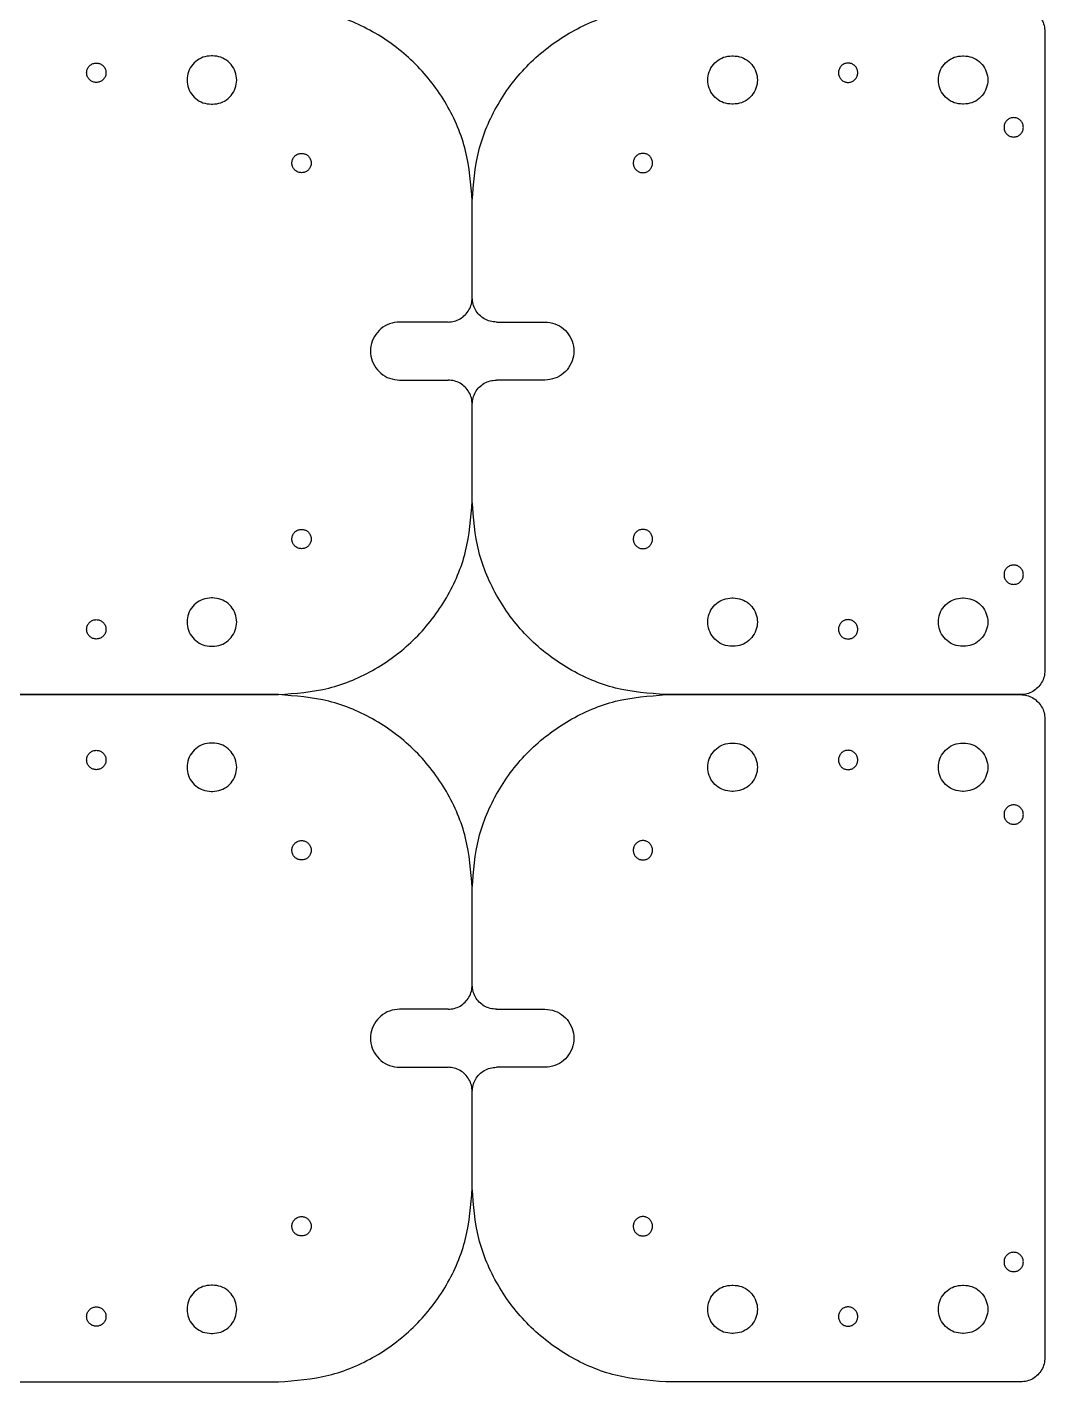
# Model space of a CAD drawing. Extents: x 0 to 867, y 0 to 569.
# Drawn here: x 656.8 to 867.1, y 0.8 to 280.7 of the extents above; entities that cross this region are included whole.
import ezdxf

# ---------------------------------------------------------------- set-up
doc = ezdxf.new("R2010")
doc.units = 0
doc.layers.add('Layer_1', color=7, linetype='CONTINUOUS')

msp = doc.modelspace()

# ---------------------------------------------------------------- linework, layer by layer
at = {"layer": 'Layer_1', "color": 7}
for p, q in [((867.06408, 279.806348), (867.06408, 147.806346)), ((695.109086, 274.806346), (694.859085, 274.806346)), ((802.419091, 274.806346), (802.669091, 274.806346)), ((850.064086, 274.806346), (850.264097, 274.806346)), ((671.114087, 269.306346), (671.114087, 269.306346)), ((826.41409, 269.306346), (826.41409, 269.306346)), ((694.859085, 264.806347), (695.109086, 264.806347)), ((802.669091, 264.806347), (802.419091, 264.806347)), ((850.264097, 264.806347), (850.064086, 264.806347)), ((860.616403, 258.028117), (860.616403, 258.028117)), ((713.507534, 250.652784), (713.507534, 250.652784)), ((784.020643, 250.652784), (784.020643, 250.652784)), ((748.764085, 224.806347), (748.764085, 244.806347)), ((748.764091, 224.806347), (748.764091, 244.806347)), ((743.764084, 219.806347), (733.764084, 219.806347)), ((753.764092, 219.806347), (763.764092, 219.806347)), ((733.764084, 207.806347), (743.764084, 207.806347)), ((763.764092, 207.806347), (753.764092, 207.806347)), ((748.764085, 182.806347), (748.764085, 202.806347)), ((748.764091, 182.806347), (748.764091, 202.806347)), ((713.507534, 172.95991), (713.507534, 172.95991)), ((784.020643, 172.95991), (784.020643, 172.95991)), ((860.616403, 165.584577), (860.616403, 165.584577)), ((695.109086, 162.806347), (694.859085, 162.806347)), ((802.419091, 162.806347), (802.669091, 162.806347)), ((850.064086, 162.806347), (850.264097, 162.806347)), ((671.114087, 154.306348), (671.114087, 154.306348)), ((826.41409, 154.306348), (826.41409, 154.306348)), ((694.859085, 152.806348), (695.109086, 152.806348)), ((802.669091, 152.806348), (802.419091, 152.806348)), ((850.264097, 152.806348), (850.064086, 152.806348)), ((708.764086, 142.806348), (635.464086, 142.806348)), ((635.464086, 142.806348), (708.764086, 142.806348)), ((788.76409, 142.806354), (862.06409, 142.806354)), ((862.06409, 142.806348), (788.76409, 142.806348)), ((867.06408, 137.806355), (867.06408, 5.806354)), ((695.109086, 132.806348), (694.859085, 132.806348)), ((802.419091, 132.806354), (802.669091, 132.806354)), ((850.064086, 132.806354), (850.264097, 132.806354)), ((671.114087, 127.306348), (671.114087, 127.306348)), ((826.41409, 127.306354), (826.41409, 127.306354)), ((694.859085, 122.806348), (695.109086, 122.806348)), ((802.669091, 122.806354), (802.419091, 122.806354)), ((850.264097, 122.806354), (850.064086, 122.806354)), ((860.616403, 116.028124), (860.616403, 116.028124)), ((713.507534, 108.652785), (713.507534, 108.652785)), ((784.020643, 108.652791), (784.020643, 108.652791)), ((748.764085, 82.806349), (748.764085, 102.806349)), ((748.764091, 82.806355), (748.764091, 102.806355)), ((743.764084, 77.806349), (733.764084, 77.806349)), ((753.764092, 77.806355), (763.764092, 77.806355)), ((733.764084, 65.806349), (743.764084, 65.806349)), ((763.764092, 65.806354), (753.764092, 65.806354)), ((748.764085, 40.806349), (748.764085, 60.806349)), ((748.764091, 40.806354), (748.764091, 60.806354)), ((713.507534, 30.959912), (713.507534, 30.959912)), ((784.020643, 30.959917), (784.020643, 30.959917)), ((860.616403, 23.584584), (860.616403, 23.584584)), ((695.109086, 20.806349), (694.859085, 20.806349)), ((802.419091, 20.806355), (802.669091, 20.806355)), ((850.064086, 20.806355), (850.264097, 20.806355)), ((671.114087, 12.306349), (671.114087, 12.306349)), ((826.41409, 12.306355), (826.41409, 12.306355)), ((694.859085, 10.806349), (695.109086, 10.806349)), ((802.669091, 10.806355), (802.419091, 10.806355)), ((850.264097, 10.806355), (850.064086, 10.806355)), ((635.464086, 0.80635), (708.764086, 0.80635)), ((862.06409, 0.806355), (788.76409, 0.806355))]:
    msp.add_line(p, q, dxfattribs=at)
for points, knots in [([(748.764085, 244.806347), (748.497436, 248.306877), (747.966343, 255.278968), (743.769335, 265.032615), (737.384001, 273.426263), (728.990353, 279.811597), (719.236707, 284.008604), (712.264616, 284.539696), (708.764086, 284.806346)], [0, 0, 0, 0, 10.470995, 20.855339, 31.326336, 41.797329, 52.181673, 62.652668, 62.652668, 62.652668, 62.652668]), ([(748.764091, 244.806347), (749.030741, 248.306877), (749.561834, 255.278968), (753.758841, 265.032615), (760.144176, 273.426263), (768.537824, 279.811597), (778.29147, 284.008604), (785.26356, 284.539696), (788.76409, 284.806346)], [0, 0, 0, 0, 10.470995, 20.855339, 31.326336, 41.797329, 52.181673, 62.652668, 62.652668, 62.652668, 62.652668]), ([(862.06409, 284.806346), (862.501656, 284.773015), (863.373168, 284.706628), (864.592375, 284.182004), (865.641584, 283.383838), (866.439749, 282.334631), (866.964366, 281.115424), (867.03075, 280.243914), (867.06408, 279.806348)], [0, 0, 0, 0, 1.308873, 2.606919, 3.915796, 5.224669, 6.522708, 7.831582, 7.831582, 7.831582, 7.831582]), ([(694.859085, 274.806346), (694.274512, 274.746608), (693.113732, 274.627985), (691.579743, 273.707638), (690.439262, 272.360163), (689.83439, 270.691328), (689.83439, 268.921365), (690.439262, 267.25253), (691.579743, 265.905055), (693.113732, 264.984708), (694.274512, 264.866086), (694.859085, 264.806347)], [0, 0, 0, 0, 1.74482, 3.464669, 5.209491, 6.954311, 8.67416, 10.41898, 12.163801, 13.88365, 15.628471, 15.628471, 15.628471, 15.628471]), ([(695.109086, 264.806347), (695.693659, 264.866086), (696.854439, 264.984708), (698.388428, 265.905055), (699.528909, 267.25253), (700.133781, 268.921365), (700.133781, 270.691328), (699.528909, 272.360163), (698.388428, 273.707638), (696.854439, 274.627985), (695.693659, 274.746608), (695.109086, 274.806346)], [0, 0, 0, 0, 1.74482, 3.464669, 5.209491, 6.954311, 8.67416, 10.41898, 12.163801, 13.88365, 15.628471, 15.628471, 15.628471, 15.628471]), ([(802.419091, 264.806347), (801.834517, 264.866086), (800.673737, 264.984708), (799.139749, 265.905055), (797.999268, 267.25253), (797.394396, 268.921365), (797.394396, 270.691328), (797.999268, 272.360163), (799.139749, 273.707638), (800.673737, 274.627985), (801.834517, 274.746608), (802.419091, 274.806346)], [0, 0, 0, 0, 1.74482, 3.464669, 5.209491, 6.954311, 8.67416, 10.41898, 12.163801, 13.88365, 15.628471, 15.628471, 15.628471, 15.628471]), ([(802.669091, 274.806346), (803.253665, 274.746608), (804.414445, 274.627985), (805.948433, 273.707638), (807.088914, 272.360163), (807.693786, 270.691328), (807.693786, 268.921365), (807.088914, 267.25253), (805.948433, 265.905055), (804.414445, 264.984708), (803.253665, 264.866086), (802.669091, 264.806347)], [0, 0, 0, 0, 1.74482, 3.464669, 5.209491, 6.954311, 8.67416, 10.41898, 12.163801, 13.88365, 15.628471, 15.628471, 15.628471, 15.628471]), ([(850.064086, 264.806347), (849.479513, 264.866086), (848.318733, 264.984709), (846.784745, 265.905057), (845.644252, 267.252525), (845.039394, 268.921368), (845.039394, 270.691325), (845.644252, 272.360168), (846.784745, 273.707636), (848.318733, 274.627985), (849.479513, 274.746608), (850.064086, 274.806346)], [0, 0, 0, 0, 1.744819, 3.46467, 5.209496, 6.954313, 8.674162, 10.418979, 12.163805, 13.883656, 15.628475, 15.628475, 15.628475, 15.628475]), ([(850.264097, 274.806346), (850.848669, 274.746608), (852.009446, 274.627985), (853.543433, 273.707641), (854.683896, 272.360157), (855.288784, 270.691331), (855.288784, 268.921362), (854.683896, 267.252536), (853.543433, 265.905053), (852.009446, 264.984708), (850.848669, 264.866086), (850.264097, 264.806347)], [0, 0, 0, 0, 1.744818, 3.464662, 5.209476, 6.954299, 8.674149, 10.418971, 12.163785, 13.88363, 15.628448, 15.628448, 15.628448, 15.628448]), ([(671.114087, 269.306346), (671.347916, 269.330242), (671.812229, 269.377692), (672.425826, 269.745825), (672.88202, 270.284835), (673.123968, 270.952298), (673.123968, 271.66055), (672.882019, 272.327076), (672.425826, 272.869819), (671.812229, 273.224083), (671.114087, 273.347775), (670.415945, 273.224083), (669.802347, 272.869819), (669.346155, 272.327076), (669.104205, 271.66055), (669.104206, 270.952298), (669.346154, 270.284835), (669.802348, 269.745825), (670.415945, 269.377692), (670.880257, 269.330242), (671.114087, 269.306346)], [0, 0, 0, 0, 0.697929, 1.38587, 2.0838, 2.781728, 3.469668, 4.167595, 4.865524, 5.553465, 6.251394, 6.949323, 7.637265, 8.335194, 9.033121, 9.72106, 10.418989, 11.116918, 11.80486, 12.502789, 12.502789, 12.502789, 12.502789]), ([(826.41409, 269.306346), (826.18026, 269.330242), (825.715947, 269.377692), (825.10235, 269.745825), (824.646157, 270.284835), (824.404208, 270.952298), (824.404208, 271.66055), (824.646157, 272.327076), (825.10235, 272.869819), (825.715947, 273.224083), (826.41409, 273.347775), (827.112232, 273.224083), (827.725829, 272.869819), (828.182022, 272.327076), (828.423971, 271.66055), (828.423971, 270.952298), (828.182022, 270.284835), (827.725829, 269.745825), (827.112232, 269.377692), (826.647919, 269.330242), (826.41409, 269.306346)], [0, 0, 0, 0, 0.697929, 1.38587, 2.0838, 2.781728, 3.469668, 4.167595, 4.865524, 5.553465, 6.251394, 6.949323, 7.637265, 8.335194, 9.033121, 9.72106, 10.418989, 11.116918, 11.80486, 12.502789, 12.502789, 12.502789, 12.502789]), ([(860.616403, 258.028117), (860.382574, 258.052013), (859.918261, 258.099463), (859.304664, 258.467596), (858.848471, 259.006606), (858.606522, 259.674067), (858.606522, 260.382319), (858.84847, 261.048846), (859.304664, 261.591589), (859.918261, 261.945854), (860.616403, 262.069545), (861.314545, 261.945854), (861.928142, 261.591589), (862.384336, 261.048846), (862.626284, 260.382318), (862.626284, 259.674066), (862.384336, 259.006603), (861.928142, 258.467595), (861.314545, 258.099463), (860.850233, 258.052013), (860.616403, 258.028117)], [0, 0, 0, 0, 0.697929, 1.38587, 2.0838, 2.781727, 3.469666, 4.167595, 4.865524, 5.553465, 6.251394, 6.949323, 7.637265, 8.335194, 9.033123, 9.721063, 10.418992, 11.116919, 11.804861, 12.502789, 12.502789, 12.502789, 12.502789]), ([(713.507534, 250.652784), (713.741363, 250.67668), (714.205674, 250.724129), (714.819269, 251.092263), (715.27546, 251.631273), (715.517409, 252.298735), (715.517409, 253.006986), (715.27546, 253.673513), (714.819269, 254.216256), (714.205674, 254.570521), (713.507533, 254.694212), (712.809391, 254.570521), (712.195795, 254.216256), (711.739604, 253.673513), (711.497655, 253.006986), (711.497655, 252.298735), (711.739604, 251.631273), (712.195795, 251.092263), (712.809391, 250.724129), (713.273704, 250.67668), (713.507534, 250.652784)], [0, 0, 0, 0, 0.697927, 1.385867, 2.083795, 2.781722, 3.469662, 4.16759, 4.865518, 5.553457, 6.251385, 6.949314, 7.637254, 8.335182, 9.03311, 9.72105, 10.418977, 11.116906, 11.804846, 12.502775, 12.502775, 12.502775, 12.502775]), ([(784.020643, 250.652784), (783.786814, 250.67668), (783.322502, 250.724129), (782.708907, 251.092263), (782.252716, 251.631273), (782.010767, 252.298735), (782.010767, 253.006986), (782.252716, 253.673513), (782.708907, 254.216256), (783.322502, 254.570521), (784.020644, 254.694212), (784.718785, 254.570521), (785.332381, 254.216256), (785.788572, 253.673513), (786.030522, 253.006986), (786.030522, 252.298735), (785.788572, 251.631273), (785.332381, 251.092263), (784.718785, 250.724129), (784.254473, 250.67668), (784.020643, 250.652784)], [0, 0, 0, 0, 0.697927, 1.385867, 2.083795, 2.781722, 3.469662, 4.16759, 4.865518, 5.553457, 6.251385, 6.949314, 7.637254, 8.335182, 9.03311, 9.72105, 10.418977, 11.116906, 11.804846, 12.502775, 12.502775, 12.502775, 12.502775]), ([(743.764084, 219.806347), (744.201651, 219.839678), (745.073162, 219.906065), (746.292369, 220.430691), (747.341576, 221.228857), (748.139741, 222.278064), (748.664367, 223.49727), (748.730754, 224.368781), (748.764085, 224.806347)], [0, 0, 0, 0, 1.308875, 2.606918, 3.915794, 5.224668, 6.522711, 7.831585, 7.831585, 7.831585, 7.831585]), ([(753.764092, 219.806347), (753.326526, 219.839678), (752.455014, 219.906065), (751.235808, 220.430691), (750.1866, 221.228857), (749.388435, 222.278064), (748.863809, 223.49727), (748.797422, 224.368781), (748.764091, 224.806347)], [0, 0, 0, 0, 1.308875, 2.606918, 3.915794, 5.224668, 6.522711, 7.831585, 7.831585, 7.831585, 7.831585]), ([(733.764084, 219.806347), (733.062597, 219.73466), (731.66966, 219.592313), (729.828874, 218.487898), (728.460298, 216.870927), (727.734452, 214.868325), (727.734452, 212.744369), (728.460298, 210.741767), (729.828874, 209.124796), (731.66966, 208.020381), (733.062597, 207.878034), (733.764084, 207.806347)], [0, 0, 0, 0, 2.093785, 4.157604, 6.251388, 8.345172, 10.408992, 12.502776, 14.596561, 16.66038, 18.754164, 18.754164, 18.754164, 18.754164]), ([(763.764092, 219.806347), (764.46558, 219.73466), (765.858516, 219.592313), (767.699303, 218.487898), (769.067878, 216.870927), (769.793725, 214.868325), (769.793725, 212.744369), (769.067878, 210.741767), (767.699303, 209.124796), (765.858516, 208.020381), (764.46558, 207.878034), (763.764092, 207.806347)], [0, 0, 0, 0, 2.093785, 4.157604, 6.251388, 8.345172, 10.408992, 12.502776, 14.596561, 16.66038, 18.754164, 18.754164, 18.754164, 18.754164]), ([(748.764085, 202.806347), (748.730754, 203.243913), (748.664367, 204.115425), (748.139741, 205.33463), (747.341576, 206.383837), (746.292369, 207.182003), (745.073162, 207.706629), (744.201651, 207.773016), (743.764084, 207.806347)], [0, 0, 0, 0, 1.308874, 2.606917, 3.915791, 5.224667, 6.52271, 7.831585, 7.831585, 7.831585, 7.831585]), ([(748.764091, 202.806347), (748.797422, 203.243913), (748.863809, 204.115425), (749.388435, 205.33463), (750.1866, 206.383837), (751.235808, 207.182003), (752.455014, 207.706629), (753.326526, 207.773016), (753.764092, 207.806347)], [0, 0, 0, 0, 1.308874, 2.606917, 3.915791, 5.224667, 6.52271, 7.831585, 7.831585, 7.831585, 7.831585]), ([(708.764086, 142.806348), (712.264616, 143.072998), (719.236707, 143.60409), (728.990353, 147.801097), (737.384001, 154.186431), (743.769335, 162.580079), (747.966343, 172.333726), (748.497436, 179.305817), (748.764085, 182.806347)], [0, 0, 0, 0, 10.470995, 20.855338, 31.326332, 41.797328, 52.181672, 62.652668, 62.652668, 62.652668, 62.652668]), ([(788.76409, 142.806348), (785.26356, 143.072998), (778.29147, 143.60409), (768.537824, 147.801097), (760.144176, 154.186431), (753.758841, 162.580079), (749.561834, 172.333726), (749.030741, 179.305817), (748.764091, 182.806347)], [0, 0, 0, 0, 10.470995, 20.855338, 31.326332, 41.797328, 52.181672, 62.652668, 62.652668, 62.652668, 62.652668]), ([(713.507534, 172.95991), (713.741363, 172.983806), (714.205674, 173.031256), (714.819269, 173.399389), (715.27546, 173.938399), (715.517409, 174.605861), (715.517409, 175.314113), (715.27546, 175.980639), (714.819269, 176.523382), (714.205674, 176.877647), (713.507533, 177.001339), (712.809391, 176.877647), (712.195795, 176.523382), (711.739604, 175.980639), (711.497655, 175.314113), (711.497655, 174.605861), (711.739604, 173.938399), (712.195795, 173.399389), (712.809391, 173.031256), (713.273704, 172.983806), (713.507534, 172.95991)], [0, 0, 0, 0, 0.697927, 1.385867, 2.083795, 2.781722, 3.469662, 4.16759, 4.865518, 5.553457, 6.251385, 6.949314, 7.637254, 8.335182, 9.03311, 9.72105, 10.418977, 11.116906, 11.804846, 12.502775, 12.502775, 12.502775, 12.502775]), ([(784.020643, 172.95991), (783.786814, 172.983806), (783.322502, 173.031256), (782.708907, 173.399389), (782.252716, 173.938399), (782.010767, 174.605861), (782.010767, 175.314113), (782.252716, 175.980639), (782.708907, 176.523382), (783.322502, 176.877647), (784.020644, 177.001339), (784.718785, 176.877647), (785.332381, 176.523382), (785.788572, 175.980639), (786.030522, 175.314113), (786.030522, 174.605861), (785.788572, 173.938399), (785.332381, 173.399389), (784.718785, 173.031256), (784.254473, 172.983806), (784.020643, 172.95991)], [0, 0, 0, 0, 0.697927, 1.385867, 2.083795, 2.781722, 3.469662, 4.16759, 4.865518, 5.553457, 6.251385, 6.949314, 7.637254, 8.335182, 9.03311, 9.72105, 10.418977, 11.116906, 11.804846, 12.502775, 12.502775, 12.502775, 12.502775]), ([(860.616403, 165.584577), (860.382574, 165.608473), (859.918261, 165.655923), (859.304664, 166.024056), (858.84847, 166.563066), (858.606522, 167.230529), (858.606522, 167.93878), (858.848471, 168.605307), (859.304664, 169.148049), (859.918261, 169.502314), (860.616403, 169.626006), (861.314545, 169.502314), (861.928143, 169.148049), (862.384335, 168.605307), (862.626285, 167.93878), (862.626284, 167.230529), (862.384336, 166.563066), (861.928142, 166.024056), (861.314545, 165.655923), (860.850233, 165.608473), (860.616403, 165.584577)], [0, 0, 0, 0, 0.697929, 1.38587, 2.0838, 2.781728, 3.469668, 4.167595, 4.865524, 5.553465, 6.251394, 6.949323, 7.637265, 8.335194, 9.033121, 9.72106, 10.418989, 11.116918, 11.80486, 12.502789, 12.502789, 12.502789, 12.502789]), ([(694.859085, 162.806347), (694.274512, 162.746609), (693.113732, 162.627986), (691.579743, 161.707639), (690.439262, 160.360164), (689.83439, 158.691329), (689.83439, 156.921366), (690.439262, 155.252531), (691.579743, 153.905056), (693.113732, 152.984709), (694.274512, 152.866087), (694.859085, 152.806348)], [0, 0, 0, 0, 1.74482, 3.464669, 5.209491, 6.954311, 8.67416, 10.41898, 12.163801, 13.88365, 15.628471, 15.628471, 15.628471, 15.628471]), ([(695.109086, 152.806348), (695.693659, 152.866087), (696.854439, 152.984709), (698.388428, 153.905056), (699.528909, 155.252531), (700.133781, 156.921366), (700.133781, 158.691329), (699.528909, 160.360164), (698.388428, 161.707639), (696.854439, 162.627986), (695.693659, 162.746609), (695.109086, 162.806347)], [0, 0, 0, 0, 1.74482, 3.464669, 5.209491, 6.954311, 8.67416, 10.41898, 12.163801, 13.88365, 15.628471, 15.628471, 15.628471, 15.628471]), ([(802.419091, 152.806348), (801.834517, 152.866087), (800.673737, 152.984709), (799.139749, 153.905056), (797.999268, 155.252531), (797.394396, 156.921366), (797.394396, 158.691329), (797.999268, 160.360164), (799.139749, 161.707639), (800.673737, 162.627986), (801.834517, 162.746609), (802.419091, 162.806347)], [0, 0, 0, 0, 1.74482, 3.464669, 5.209491, 6.954311, 8.67416, 10.41898, 12.163801, 13.88365, 15.628471, 15.628471, 15.628471, 15.628471]), ([(802.669091, 162.806347), (803.253665, 162.746609), (804.414445, 162.627986), (805.948433, 161.707639), (807.088914, 160.360164), (807.693786, 158.691329), (807.693786, 156.921366), (807.088914, 155.252531), (805.948433, 153.905056), (804.414445, 152.984709), (803.253665, 152.866087), (802.669091, 152.806348)], [0, 0, 0, 0, 1.74482, 3.464669, 5.209491, 6.954311, 8.67416, 10.41898, 12.163801, 13.88365, 15.628471, 15.628471, 15.628471, 15.628471]), ([(850.064086, 152.806348), (849.479513, 152.866087), (848.318733, 152.98471), (846.784745, 153.905058), (845.644252, 155.252526), (845.039394, 156.921369), (845.039394, 158.691326), (845.644252, 160.360169), (846.784745, 161.707637), (848.318733, 162.627986), (849.479513, 162.746609), (850.064086, 162.806347)], [0, 0, 0, 0, 1.744819, 3.46467, 5.209496, 6.954313, 8.674162, 10.418979, 12.163805, 13.883656, 15.628475, 15.628475, 15.628475, 15.628475]), ([(850.264097, 162.806347), (850.848669, 162.746609), (852.009446, 162.627986), (853.543433, 161.707642), (854.683896, 160.360158), (855.288784, 158.691332), (855.288784, 156.921363), (854.683896, 155.252537), (853.543433, 153.905054), (852.009446, 152.984709), (850.848669, 152.866087), (850.264097, 152.806348)], [0, 0, 0, 0, 1.744818, 3.464662, 5.209476, 6.954299, 8.674149, 10.418971, 12.163785, 13.88363, 15.628448, 15.628448, 15.628448, 15.628448]), ([(671.114087, 154.306348), (671.347916, 154.330244), (671.812229, 154.377694), (672.425826, 154.745826), (672.882019, 155.284836), (673.123968, 155.952298), (673.123968, 156.66055), (672.88202, 157.327077), (672.425826, 157.86982), (671.812229, 158.224084), (671.114087, 158.347776), (670.415945, 158.224084), (669.802348, 157.86982), (669.346154, 157.327077), (669.104206, 156.66055), (669.104205, 155.952298), (669.346155, 155.284836), (669.802347, 154.745826), (670.415945, 154.377694), (670.880257, 154.330244), (671.114087, 154.306348)], [0, 0, 0, 0, 0.697929, 1.38587, 2.0838, 2.781727, 3.469666, 4.167595, 4.865524, 5.553465, 6.251394, 6.949323, 7.637265, 8.335194, 9.033123, 9.721062, 10.418989, 11.116918, 11.80486, 12.502789, 12.502789, 12.502789, 12.502789]), ([(826.41409, 154.306348), (826.18026, 154.330244), (825.715947, 154.377694), (825.10235, 154.745826), (824.646157, 155.284836), (824.404208, 155.952298), (824.404208, 156.66055), (824.646157, 157.327077), (825.10235, 157.86982), (825.715947, 158.224084), (826.41409, 158.347776), (827.112232, 158.224084), (827.725829, 157.86982), (828.182022, 157.327077), (828.423971, 156.66055), (828.423971, 155.952298), (828.182022, 155.284836), (827.725829, 154.745826), (827.112232, 154.377694), (826.647919, 154.330244), (826.41409, 154.306348)], [0, 0, 0, 0, 0.697929, 1.38587, 2.0838, 2.781727, 3.469666, 4.167595, 4.865524, 5.553465, 6.251394, 6.949323, 7.637265, 8.335194, 9.033123, 9.721062, 10.418989, 11.116918, 11.80486, 12.502789, 12.502789, 12.502789, 12.502789]), ([(867.06408, 147.806346), (867.03075, 147.36878), (866.964366, 146.497271), (866.439749, 145.278063), (865.641584, 144.228856), (864.592375, 143.43069), (863.373168, 142.906066), (862.501656, 142.839679), (862.06409, 142.806348)], [0, 0, 0, 0, 1.308874, 2.606913, 3.915786, 5.224663, 6.522708, 7.831582, 7.831582, 7.831582, 7.831582]), ([(748.764085, 102.806349), (748.497436, 106.306879), (747.966343, 113.27897), (743.769335, 123.032617), (737.384001, 131.426265), (728.990353, 137.811599), (719.236707, 142.008606), (712.264616, 142.539698), (708.764086, 142.806348)], [0, 0, 0, 0, 10.470995, 20.855339, 31.326336, 41.797329, 52.181673, 62.652668, 62.652668, 62.652668, 62.652668]), ([(748.764091, 102.806355), (749.030741, 106.306884), (749.561834, 113.278975), (753.758841, 123.032622), (760.144176, 131.42627), (768.537824, 137.811605), (778.29147, 142.008611), (785.26356, 142.539704), (788.76409, 142.806354)], [0, 0, 0, 0, 10.470995, 20.855339, 31.326336, 41.797329, 52.181673, 62.652668, 62.652668, 62.652668, 62.652668]), ([(862.06409, 142.806354), (862.501656, 142.773022), (863.373168, 142.706636), (864.592375, 142.182011), (865.641584, 141.383846), (866.439749, 140.334638), (866.964366, 139.115431), (867.03075, 138.243921), (867.06408, 137.806355)], [0, 0, 0, 0, 1.308873, 2.606919, 3.915796, 5.224669, 6.522708, 7.831582, 7.831582, 7.831582, 7.831582]), ([(694.859085, 132.806348), (694.274512, 132.746609), (693.113732, 132.627987), (691.579743, 131.70764), (690.439262, 130.360165), (689.83439, 128.69133), (689.83439, 126.921367), (690.439262, 125.252532), (691.579743, 123.905057), (693.113732, 122.98471), (694.274512, 122.866087), (694.859085, 122.806348)], [0, 0, 0, 0, 1.74482, 3.464669, 5.209491, 6.954311, 8.67416, 10.41898, 12.163801, 13.88365, 15.628471, 15.628471, 15.628471, 15.628471]), ([(695.109086, 122.806348), (695.693659, 122.866087), (696.854439, 122.98471), (698.388428, 123.905057), (699.528909, 125.252532), (700.133781, 126.921367), (700.133781, 128.69133), (699.528909, 130.360165), (698.388428, 131.70764), (696.854439, 132.627987), (695.693659, 132.746609), (695.109086, 132.806348)], [0, 0, 0, 0, 1.74482, 3.464669, 5.209491, 6.954311, 8.67416, 10.41898, 12.163801, 13.88365, 15.628471, 15.628471, 15.628471, 15.628471]), ([(802.419091, 122.806354), (801.834517, 122.866093), (800.673737, 122.984716), (799.139749, 123.905062), (797.999268, 125.252537), (797.394396, 126.921373), (797.394396, 128.691335), (797.999268, 130.36017), (799.139749, 131.707646), (800.673737, 132.627992), (801.834517, 132.746615), (802.419091, 132.806354)], [0, 0, 0, 0, 1.74482, 3.464669, 5.209491, 6.954311, 8.67416, 10.41898, 12.163801, 13.88365, 15.628471, 15.628471, 15.628471, 15.628471]), ([(802.669091, 132.806354), (803.253665, 132.746615), (804.414445, 132.627992), (805.948433, 131.707646), (807.088914, 130.36017), (807.693786, 128.691335), (807.693786, 126.921373), (807.088914, 125.252537), (805.948433, 123.905062), (804.414445, 122.984716), (803.253665, 122.866093), (802.669091, 122.806354)], [0, 0, 0, 0, 1.74482, 3.464669, 5.209491, 6.954311, 8.67416, 10.41898, 12.163801, 13.88365, 15.628471, 15.628471, 15.628471, 15.628471]), ([(850.064086, 122.806354), (849.479513, 122.866093), (848.318733, 122.984716), (846.784745, 123.905064), (845.644252, 125.252533), (845.039394, 126.921376), (845.039394, 128.691332), (845.644252, 130.360175), (846.784745, 131.707644), (848.318733, 132.627992), (849.479513, 132.746615), (850.064086, 132.806354)], [0, 0, 0, 0, 1.744819, 3.46467, 5.209496, 6.954313, 8.674162, 10.418979, 12.163805, 13.883656, 15.628475, 15.628475, 15.628475, 15.628475]), ([(850.264097, 132.806354), (850.848669, 132.746615), (852.009446, 132.627992), (853.543433, 131.707648), (854.683896, 130.360164), (855.288784, 128.691338), (855.288784, 126.92137), (854.683896, 125.252544), (853.543433, 123.90506), (852.009446, 122.984716), (850.848669, 122.866093), (850.264097, 122.806354)], [0, 0, 0, 0, 1.744818, 3.464662, 5.209476, 6.954299, 8.674149, 10.418971, 12.163785, 13.88363, 15.628448, 15.628448, 15.628448, 15.628448]), ([(671.114087, 127.306348), (671.347916, 127.330244), (671.812229, 127.377694), (672.425826, 127.745827), (672.88202, 128.284837), (673.123968, 128.9523), (673.123968, 129.660551), (672.882019, 130.327078), (672.425826, 130.86982), (671.812229, 131.224085), (671.114087, 131.347777), (670.415945, 131.224085), (669.802347, 130.86982), (669.346155, 130.327078), (669.104205, 129.660551), (669.104206, 128.9523), (669.346154, 128.284837), (669.802348, 127.745827), (670.415945, 127.377694), (670.880257, 127.330244), (671.114087, 127.306348)], [0, 0, 0, 0, 0.697929, 1.38587, 2.0838, 2.781728, 3.469668, 4.167595, 4.865524, 5.553465, 6.251394, 6.949323, 7.637265, 8.335194, 9.033121, 9.72106, 10.418989, 11.116918, 11.80486, 12.502789, 12.502789, 12.502789, 12.502789]), ([(826.41409, 127.306354), (826.18026, 127.33025), (825.715947, 127.3777), (825.10235, 127.745832), (824.646157, 128.284843), (824.404208, 128.952305), (824.404208, 129.660557), (824.646157, 130.327084), (825.10235, 130.869826), (825.715947, 131.22409), (826.41409, 131.347782), (827.112232, 131.22409), (827.725829, 130.869826), (828.182022, 130.327084), (828.423971, 129.660557), (828.423971, 128.952305), (828.182022, 128.284843), (827.725829, 127.745832), (827.112232, 127.3777), (826.647919, 127.33025), (826.41409, 127.306354)], [0, 0, 0, 0, 0.697929, 1.38587, 2.0838, 2.781728, 3.469668, 4.167595, 4.865524, 5.553465, 6.251394, 6.949323, 7.637265, 8.335194, 9.033121, 9.72106, 10.418989, 11.116918, 11.80486, 12.502789, 12.502789, 12.502789, 12.502789]), ([(860.616403, 116.028124), (860.382574, 116.05202), (859.918261, 116.09947), (859.304664, 116.467603), (858.848471, 117.006613), (858.606522, 117.674074), (858.606522, 118.382326), (858.84847, 119.048854), (859.304664, 119.591597), (859.918261, 119.945861), (860.616403, 120.069553), (861.314545, 119.945861), (861.928142, 119.591597), (862.384336, 119.048854), (862.626284, 118.382326), (862.626284, 117.674073), (862.384336, 117.006611), (861.928142, 116.467602), (861.314545, 116.09947), (860.850233, 116.05202), (860.616403, 116.028124)], [0, 0, 0, 0, 0.697929, 1.38587, 2.0838, 2.781727, 3.469666, 4.167595, 4.865524, 5.553465, 6.251394, 6.949323, 7.637265, 8.335194, 9.033123, 9.721063, 10.418992, 11.116919, 11.804861, 12.502789, 12.502789, 12.502789, 12.502789]), ([(713.507534, 108.652785), (713.741363, 108.676681), (714.205674, 108.724131), (714.819269, 109.092265), (715.27546, 109.631275), (715.517409, 110.298736), (715.517409, 111.006988), (715.27546, 111.673515), (714.819269, 112.216257), (714.205674, 112.570523), (713.507533, 112.694214), (712.809391, 112.570523), (712.195795, 112.216258), (711.739604, 111.673515), (711.497655, 111.006988), (711.497655, 110.298736), (711.739604, 109.631275), (712.195795, 109.092265), (712.809391, 108.724131), (713.273704, 108.676681), (713.507534, 108.652785)], [0, 0, 0, 0, 0.697927, 1.385867, 2.083795, 2.781722, 3.469662, 4.16759, 4.865518, 5.553457, 6.251385, 6.949314, 7.637254, 8.335182, 9.03311, 9.72105, 10.418977, 11.116906, 11.804846, 12.502775, 12.502775, 12.502775, 12.502775]), ([(784.020643, 108.652791), (783.786814, 108.676687), (783.322502, 108.724137), (782.708907, 109.09227), (782.252716, 109.631281), (782.010767, 110.298742), (782.010767, 111.006994), (782.252716, 111.673521), (782.708907, 112.216263), (783.322502, 112.570528), (784.020644, 112.69422), (784.718785, 112.570528), (785.332381, 112.216263), (785.788572, 111.673521), (786.030522, 111.006994), (786.030522, 110.298742), (785.788572, 109.63128), (785.332381, 109.09227), (784.718785, 108.724137), (784.254473, 108.676687), (784.020643, 108.652791)], [0, 0, 0, 0, 0.697927, 1.385867, 2.083795, 2.781722, 3.469662, 4.16759, 4.865518, 5.553457, 6.251385, 6.949314, 7.637254, 8.335182, 9.03311, 9.72105, 10.418977, 11.116906, 11.804846, 12.502775, 12.502775, 12.502775, 12.502775]), ([(743.764084, 77.806349), (744.201651, 77.83968), (745.073162, 77.906067), (746.292369, 78.430693), (747.341576, 79.228858), (748.139741, 80.278066), (748.664367, 81.497271), (748.730754, 82.368783), (748.764085, 82.806349)], [0, 0, 0, 0, 1.308875, 2.606918, 3.915794, 5.224668, 6.522711, 7.831585, 7.831585, 7.831585, 7.831585]), ([(753.764092, 77.806355), (753.326526, 77.839686), (752.455014, 77.906072), (751.235808, 78.430698), (750.1866, 79.228864), (749.388435, 80.278072), (748.863809, 81.497277), (748.797422, 82.368788), (748.764091, 82.806355)], [0, 0, 0, 0, 1.308875, 2.606918, 3.915794, 5.224668, 6.522711, 7.831585, 7.831585, 7.831585, 7.831585]), ([(733.764084, 77.806349), (733.062597, 77.734662), (731.66966, 77.592315), (729.828874, 76.4879), (728.460298, 74.870929), (727.734452, 72.868327), (727.734452, 70.744371), (728.460298, 68.741769), (729.828874, 67.124798), (731.66966, 66.020383), (733.062597, 65.878035), (733.764084, 65.806349)], [0, 0, 0, 0, 2.093785, 4.157604, 6.251388, 8.345172, 10.408992, 12.502776, 14.596561, 16.66038, 18.754164, 18.754164, 18.754164, 18.754164]), ([(763.764092, 77.806355), (764.46558, 77.734668), (765.858516, 77.59232), (767.699303, 76.487905), (769.067878, 74.870934), (769.793725, 72.868332), (769.793725, 70.744377), (769.067878, 68.741775), (767.699303, 67.124804), (765.858516, 66.020389), (764.46558, 65.878041), (763.764092, 65.806354)], [0, 0, 0, 0, 2.093785, 4.157604, 6.251388, 8.345172, 10.408992, 12.502776, 14.596561, 16.66038, 18.754164, 18.754164, 18.754164, 18.754164]), ([(748.764085, 60.806349), (748.730754, 61.243915), (748.664367, 62.115426), (748.139741, 63.334632), (747.341576, 64.383839), (746.292369, 65.182005), (745.073162, 65.706631), (744.201651, 65.773018), (743.764084, 65.806349)], [0, 0, 0, 0, 1.308874, 2.606917, 3.915791, 5.224667, 6.52271, 7.831585, 7.831585, 7.831585, 7.831585]), ([(748.764091, 60.806354), (748.797422, 61.243921), (748.863809, 62.115432), (749.388435, 63.334637), (750.1866, 64.383845), (751.235808, 65.182011), (752.455014, 65.706637), (753.326526, 65.773023), (753.764092, 65.806354)], [0, 0, 0, 0, 1.308874, 2.606917, 3.915791, 5.224667, 6.52271, 7.831585, 7.831585, 7.831585, 7.831585]), ([(708.764086, 0.80635), (712.264616, 1.072999), (719.236707, 1.604092), (728.990353, 5.801099), (737.384001, 12.186433), (743.769335, 20.580081), (747.966343, 30.333728), (748.497436, 37.305819), (748.764085, 40.806349)], [0, 0, 0, 0, 10.470995, 20.855338, 31.326332, 41.797328, 52.181672, 62.652668, 62.652668, 62.652668, 62.652668]), ([(788.76409, 0.806355), (785.26356, 1.073005), (778.29147, 1.604098), (768.537824, 5.801104), (760.144176, 12.186439), (753.758841, 20.580087), (749.561834, 30.333734), (749.030741, 37.305825), (748.764091, 40.806354)], [0, 0, 0, 0, 10.470995, 20.855338, 31.326332, 41.797328, 52.181672, 62.652668, 62.652668, 62.652668, 62.652668]), ([(713.507534, 30.959912), (713.741363, 30.983808), (714.205674, 31.031257), (714.819269, 31.399391), (715.27546, 31.938401), (715.517409, 32.605863), (715.517409, 33.314115), (715.27546, 33.980641), (714.819269, 34.523384), (714.205674, 34.877649), (713.507533, 35.00134), (712.809391, 34.877649), (712.195795, 34.523384), (711.739604, 33.980641), (711.497655, 33.314115), (711.497655, 32.605863), (711.739604, 31.938401), (712.195795, 31.399391), (712.809391, 31.031257), (713.273704, 30.983808), (713.507534, 30.959912)], [0, 0, 0, 0, 0.697927, 1.385867, 2.083795, 2.781722, 3.469662, 4.16759, 4.865518, 5.553457, 6.251385, 6.949314, 7.637254, 8.335182, 9.03311, 9.72105, 10.418977, 11.116906, 11.804846, 12.502775, 12.502775, 12.502775, 12.502775]), ([(784.020643, 30.959917), (783.786814, 30.983813), (783.322502, 31.031263), (782.708907, 31.399397), (782.252716, 31.938407), (782.010767, 32.605868), (782.010767, 33.31412), (782.252716, 33.980647), (782.708907, 34.523389), (783.322502, 34.877655), (784.020644, 35.001346), (784.718785, 34.877655), (785.332381, 34.52339), (785.788572, 33.980647), (786.030522, 33.31412), (786.030522, 32.605868), (785.788572, 31.938407), (785.332381, 31.399397), (784.718785, 31.031263), (784.254473, 30.983813), (784.020643, 30.959917)], [0, 0, 0, 0, 0.697927, 1.385867, 2.083795, 2.781722, 3.469662, 4.16759, 4.865518, 5.553457, 6.251385, 6.949314, 7.637254, 8.335182, 9.03311, 9.72105, 10.418977, 11.116906, 11.804846, 12.502775, 12.502775, 12.502775, 12.502775]), ([(860.616403, 23.584584), (860.382574, 23.60848), (859.918261, 23.65593), (859.304664, 24.024063), (858.84847, 24.563074), (858.606522, 25.230536), (858.606522, 25.938788), (858.848471, 26.605314), (859.304664, 27.148057), (859.918261, 27.502321), (860.616403, 27.626013), (861.314545, 27.502321), (861.928143, 27.148057), (862.384335, 26.605314), (862.626285, 25.938788), (862.626284, 25.230536), (862.384336, 24.563074), (861.928142, 24.024063), (861.314545, 23.65593), (860.850233, 23.60848), (860.616403, 23.584584)], [0, 0, 0, 0, 0.697929, 1.38587, 2.0838, 2.781728, 3.469668, 4.167595, 4.865524, 5.553465, 6.251394, 6.949323, 7.637265, 8.335194, 9.033121, 9.72106, 10.418989, 11.116918, 11.80486, 12.502789, 12.502789, 12.502789, 12.502789]), ([(694.859085, 20.806349), (694.274512, 20.74661), (693.113732, 20.627988), (691.579743, 19.707641), (690.439262, 18.360166), (689.83439, 16.691331), (689.83439, 14.921368), (690.439262, 13.252533), (691.579743, 11.905058), (693.113732, 10.984711), (694.274512, 10.866088), (694.859085, 10.806349)], [0, 0, 0, 0, 1.74482, 3.464669, 5.209491, 6.954311, 8.67416, 10.41898, 12.163801, 13.88365, 15.628471, 15.628471, 15.628471, 15.628471]), ([(695.109086, 10.806349), (695.693659, 10.866088), (696.854439, 10.984711), (698.388428, 11.905058), (699.528909, 13.252533), (700.133781, 14.921368), (700.133781, 16.691331), (699.528909, 18.360166), (698.388428, 19.707641), (696.854439, 20.627988), (695.693659, 20.74661), (695.109086, 20.806349)], [0, 0, 0, 0, 1.74482, 3.464669, 5.209491, 6.954311, 8.67416, 10.41898, 12.163801, 13.88365, 15.628471, 15.628471, 15.628471, 15.628471]), ([(802.419091, 10.806355), (801.834517, 10.866094), (800.673737, 10.984717), (799.139749, 11.905063), (797.999268, 13.252538), (797.394396, 14.921374), (797.394396, 16.691336), (797.999268, 18.360172), (799.139749, 19.707647), (800.673737, 20.627993), (801.834517, 20.746616), (802.419091, 20.806355)], [0, 0, 0, 0, 1.74482, 3.464669, 5.209491, 6.954311, 8.67416, 10.41898, 12.163801, 13.88365, 15.628471, 15.628471, 15.628471, 15.628471]), ([(802.669091, 20.806355), (803.253665, 20.746616), (804.414445, 20.627993), (805.948433, 19.707647), (807.088914, 18.360172), (807.693786, 16.691336), (807.693786, 14.921374), (807.088914, 13.252538), (805.948433, 11.905063), (804.414445, 10.984717), (803.253665, 10.866094), (802.669091, 10.806355)], [0, 0, 0, 0, 1.74482, 3.464669, 5.209491, 6.954311, 8.67416, 10.41898, 12.163801, 13.88365, 15.628471, 15.628471, 15.628471, 15.628471]), ([(850.064086, 10.806355), (849.479513, 10.866094), (848.318733, 10.984717), (846.784745, 11.905065), (845.644252, 13.252534), (845.039394, 14.921377), (845.039394, 16.691333), (845.644252, 18.360176), (846.784745, 19.707645), (848.318733, 20.627993), (849.479513, 20.746616), (850.064086, 20.806355)], [0, 0, 0, 0, 1.744819, 3.46467, 5.209496, 6.954313, 8.674162, 10.418979, 12.163805, 13.883656, 15.628475, 15.628475, 15.628475, 15.628475]), ([(850.264097, 20.806355), (850.848669, 20.746616), (852.009446, 20.627993), (853.543433, 19.707649), (854.683896, 18.360165), (855.288784, 16.691339), (855.288784, 14.921371), (854.683896, 13.252545), (853.543433, 11.905061), (852.009446, 10.984717), (850.848669, 10.866094), (850.264097, 10.806355)], [0, 0, 0, 0, 1.744818, 3.464662, 5.209476, 6.954299, 8.674149, 10.418971, 12.163785, 13.88363, 15.628448, 15.628448, 15.628448, 15.628448]), ([(671.114087, 12.306349), (671.347916, 12.330245), (671.812229, 12.377695), (672.425826, 12.745828), (672.882019, 13.284838), (673.123968, 13.9523), (673.123968, 14.660551), (672.88202, 15.327079), (672.425826, 15.869822), (671.812229, 16.224086), (671.114087, 16.347778), (670.415945, 16.224086), (669.802348, 15.869822), (669.346154, 15.327079), (669.104206, 14.660551), (669.104205, 13.9523), (669.346155, 13.284838), (669.802347, 12.745828), (670.415945, 12.377695), (670.880257, 12.330245), (671.114087, 12.306349)], [0, 0, 0, 0, 0.697929, 1.38587, 2.0838, 2.781727, 3.469666, 4.167595, 4.865524, 5.553465, 6.251394, 6.949323, 7.637265, 8.335194, 9.033123, 9.721062, 10.418989, 11.116918, 11.80486, 12.502789, 12.502789, 12.502789, 12.502789]), ([(826.41409, 12.306355), (826.18026, 12.330251), (825.715947, 12.377701), (825.10235, 12.745834), (824.646157, 13.284844), (824.404208, 13.952305), (824.404208, 14.660557), (824.646157, 15.327085), (825.10235, 15.869828), (825.715947, 16.224092), (826.41409, 16.347784), (827.112232, 16.224092), (827.725829, 15.869828), (828.182022, 15.327085), (828.423971, 14.660557), (828.423971, 13.952305), (828.182022, 13.284844), (827.725829, 12.745834), (827.112232, 12.377701), (826.647919, 12.330251), (826.41409, 12.306355)], [0, 0, 0, 0, 0.697929, 1.38587, 2.0838, 2.781727, 3.469666, 4.167595, 4.865524, 5.553465, 6.251394, 6.949323, 7.637265, 8.335194, 9.033123, 9.721062, 10.418989, 11.116918, 11.80486, 12.502789, 12.502789, 12.502789, 12.502789]), ([(867.06408, 5.806354), (867.03075, 5.368788), (866.964366, 4.497278), (866.439749, 3.278071), (865.641584, 2.228863), (864.592375, 1.430698), (863.373168, 0.906073), (862.501656, 0.839687), (862.06409, 0.806355)], [0, 0, 0, 0, 1.308874, 2.606913, 3.915786, 5.224663, 6.522708, 7.831582, 7.831582, 7.831582, 7.831582])]:
    msp.add_open_spline(points, degree=3, knots=knots, dxfattribs=at)

doc.saveas('drawing.dxf')
